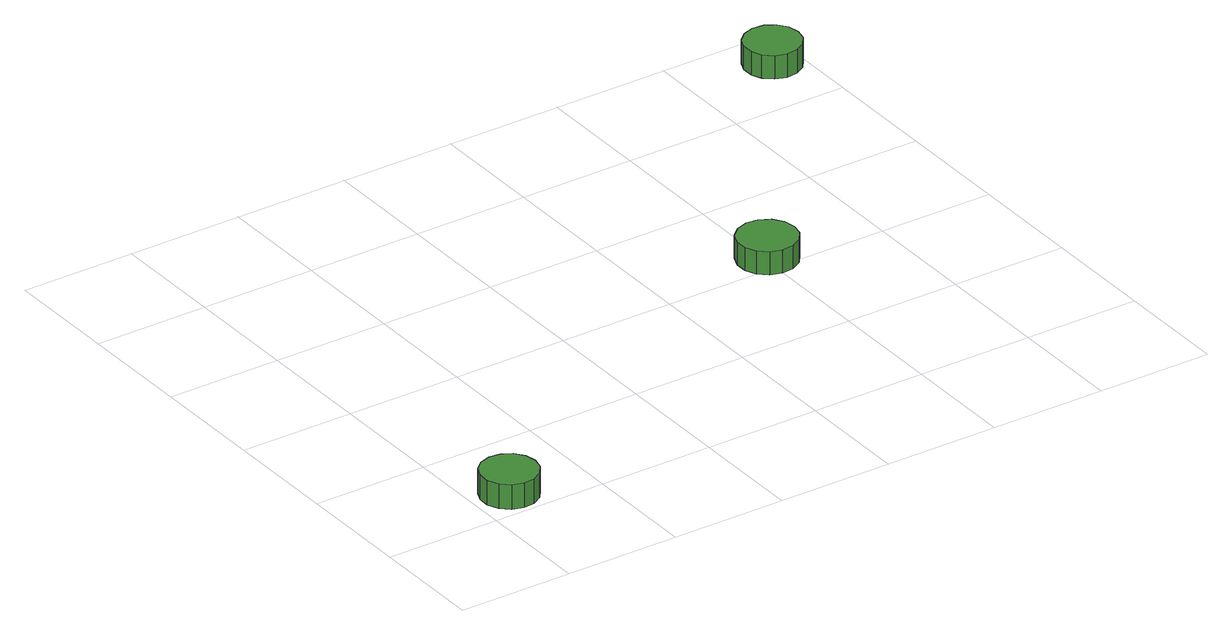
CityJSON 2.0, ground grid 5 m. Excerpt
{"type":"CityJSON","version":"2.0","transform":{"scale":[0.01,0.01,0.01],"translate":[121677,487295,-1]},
"CityObjects":{
"tree1":{"type":"SolitaryVegetationObject","attributes":{"function":"something"},"geometry":[{"type":"MultiSurface","lod":"1","boundaries":[[[0,1,2,3,4,5,6,7,8,9,10,11,12,13,14]],[[15,16,17,18,19,20,21,22,23,24,25,26,27,28,29]],[[0,29,28,1]],[[1,28,27,2]],[[2,27,26,3]],[[3,26,25,4]],[[4,25,24,5]],[[5,24,23,6]],[[6,23,22,7]],[[7,22,21,8]],[[8,21,20,9]],[[9,20,19,10]],[[10,19,18,11]],[[11,18,17,12]],[[12,17,16,13]],[[13,16,15,14]],[[14,15,29,0]]]}]},
"tree2":{"type":"SolitaryVegetationObject","attributes":{"function":"something"},"geometry":[{"type":"MultiSurface","lod":"1","boundaries":[[[30,31,32,33,34,35,36,37,38,39,40,41,42,43,44]],[[45,46,47,48,49,50,51,52,53,54,55,56,57,58,59]],[[30,59,58,31]],[[31,58,57,32]],[[32,57,56,33]],[[33,56,55,34]],[[34,55,54,35]],[[35,54,53,36]],[[36,53,52,37]],[[37,52,51,38]],[[38,51,50,39]],[[39,50,49,40]],[[40,49,48,41]],[[41,48,47,42]],[[42,47,46,43]],[[43,46,45,44]],[[44,45,59,30]]]}]},
"tree3":{"type":"SolitaryVegetationObject","attributes":{"function":"something"},"geometry":[{"type":"MultiSurface","lod":"1","boundaries":[[[60,61,62,63,64,65,66,67,68,69,70,71,72,73,74]],[[75,76,77,78,79,80,81,82,83,84,85,86,87,88,89]],[[60,89,88,61]],[[61,88,87,62]],[[62,87,86,63]],[[63,86,85,64]],[[64,85,84,65]],[[65,84,83,66]],[[66,83,82,67]],[[67,82,81,68]],[[68,81,80,69]],[[69,80,79,70]],[[70,79,78,71]],[[71,78,77,72]],[[72,77,76,73]],[[73,76,75,74]],[[74,75,89,60]]]}]}
},
"vertices":[
[283,143,170],[273,193,170],[243,234,170],[199,259,170],[148,264,170],[100,249,170],[62,215,170],[42,168,170],[42,118,170],[62,71,170],[100,37,170],[148,21,170],[199,27,170],[243,52,170],[273,93,170],[273,93,60],[243,52,60],[199,27,60],[148,21,60],[100,37,60],[62,71,60],[42,118,60],[42,168,60],[62,215,60],[100,249,60],[148,264,60],[199,259,60],[243,234,60],[273,193,60],[283,143,60],
[2140,1076,163],[2129,1128,163],[2098,1171,163],[2052,1197,163],[2000,1203,163],[1949,1186,163],[1910,1151,163],[1889,1103,163],[1889,1050,163],[1910,1001,163],[1949,966,163],[2000,950,163],[2052,955,163],[2098,982,163],[2129,1024,163],[2129,1024,60],[2098,982,60],[2052,955,60],[2000,950,60],[1949,966,60],[1910,1001,60],[1889,1050,60],[1889,1103,60],[1910,1151,60],[1949,1186,60],[2000,1203,60],[2052,1197,60],[2098,1171,60],[2129,1128,60],[2140,1076,60],
[3000,2305,166],[2990,2354,166],[2960,2395,166],[2917,2420,166],[2867,2425,166],[2819,2410,166],[2782,2376,166],[2762,2330,166],[2762,2280,166],[2782,2235,166],[2819,2201,166],[2867,2186,166],[2917,2191,166],[2960,2216,166],[2990,2256,166],[2990,2256,61],[2960,2216,61],[2917,2191,61],[2867,2186,61],[2819,2201,61],[2782,2235,61],[2762,2280,61],[2762,2330,61],[2782,2376,61],[2819,2410,61],[2867,2425,61],[2917,2420,61],[2960,2395,61],[2990,2354,61],[3000,2305,61]
]}
